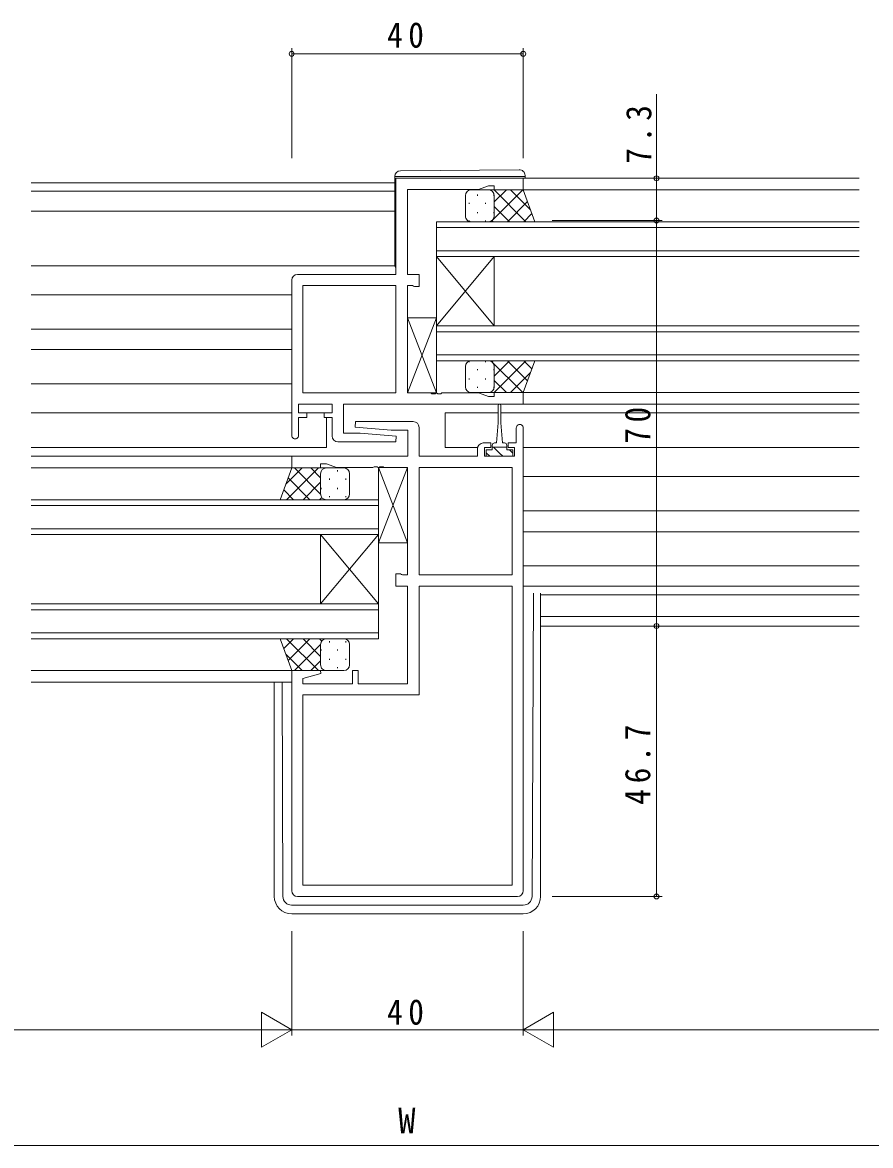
# Model space of a CAD drawing. Units: millimetres, scale not verified. Extents: x -594 to 539, y -420 to 386.
# Drawn here: x -0.6 to 145.9, y -256.6 to -62.7 of the extents above; entities that cross this region are included whole.
import ezdxf
from ezdxf.enums import TextEntityAlignment as Align

# ---------------------------------------------------------------- set-up
doc = ezdxf.new("R2010")
doc.units = ezdxf.units.MM
doc.header["$LTSCALE"] = 2
for name, color, linetype, lineweight in [('0-3_YKK_11', 7, 'Continuous', 9), ('0-4_YKK_12', 2, 'Continuous', 9), ('0-5_YKK_13', 4, 'Continuous', 9), ('0-7_YKK_D', 6, 'Continuous', 9)]:
    doc.layers.add(name, color=color, linetype=linetype, lineweight=lineweight)
doc.styles.add('ＭＳ ゴシック', font='')
doc.styles.get('ＭＳ ゴシック').set_extended_font_data('MS Gothic')

msp = doc.modelspace()

# ---------------------------------------------------------------- linework, layer by layer
at = {"layer": '0-3_YKK_11'}
for p, q in [((63.914, -89.639), (85.914, -89.639)), ((63.914, -106.239), (63.914, -89.639)), ((79.914, -90.939), (78.183, -91.569)), ((80.914, -90.939), (79.914, -90.939)), ((80.914, -91.639), (80.914, -90.939)), ((85.914, -89.639), (85.914, -91.639)), ((65.914, -91.569), (65.914, -106.239)), ((78.183, -91.569), (65.914, -91.569)), ((85.914, -91.639), (80.914, -91.639)), ((46.914, -106.239), (63.914, -106.239)), ((65.914, -106.239), (67.914, -106.239)), ((67.914, -106.239), (67.914, -108.339)), ((45.914, -134.039), (45.914, -107.239)), ((47.844, -108.169), (63.914, -108.169)), ((47.844, -126.709), (47.844, -108.169)), ((63.914, -108.169), (63.914, -126.709)), ((63.914, -108.169), (63.914, -126.709)), ((65.914, -108.169), (65.914, -126.709)), ((66.787, -108.169), (65.914, -108.169)), ((66.951, -108.254), (66.787, -108.169)), ((67.114, -108.339), (66.951, -108.254)), ((67.914, -108.339), (67.114, -108.339)), ((63.914, -126.709), (47.844, -126.709)), ((65.914, -126.709), (69.956, -126.709)), ((69.956, -126.709), (70.139, -126.829)), ((70.139, -126.829), (70.689, -126.829)), ((70.689, -126.829), (70.872, -126.709)), ((70.872, -126.709), (70.956, -126.709)), ((70.956, -126.709), (71.139, -126.829)), ((71.139, -126.829), (71.689, -126.829)), ((71.689, -126.829), (71.872, -126.709)), ((71.872, -126.709), (78.183, -126.709)), ((78.183, -126.709), (79.914, -127.339)), ((79.914, -127.339), (80.914, -127.339)), ((80.914, -126.639), (85.914, -126.639)), ((80.914, -127.339), (80.914, -126.639)), ((85.914, -126.639), (85.914, -128.639)), ((47.114, -128.639), (47.114, -130.139)), ((52.914, -128.639), (47.114, -128.639)), ((52.914, -130.139), (52.914, -128.639)), ((54.844, -128.639), (54.844, -133.639)), ((85.914, -128.639), (54.844, -128.639)), ((47.114, -130.139), (48.514, -130.139)), ((47.114, -130.939), (47.114, -134.039)), ((48.514, -130.939), (47.114, -130.939)), ((48.514, -130.139), (48.514, -130.939)), ((51.514, -130.139), (52.914, -130.139)), ((51.514, -130.939), (51.514, -130.139)), ((52.914, -130.939), (51.514, -130.939)), ((52.914, -134.139), (52.914, -130.939)), ((56.894, -132.596), (56.936, -131.639)), ((56.936, -131.639), (66.914, -131.639)), ((54.844, -133.639), (57.721, -133.639)), ((63.107, -133.139), (56.894, -132.596)), ((57.721, -133.639), (63.934, -134.183)), ((65.984, -133.139), (63.107, -133.139)), ((65.984, -137.639), (65.984, -133.139)), ((67.914, -132.639), (67.914, -137.639)), ((84.714, -135.339), (84.714, -132.739)), ((85.914, -132.739), (85.914, -212.639)), ((63.892, -135.139), (53.914, -135.139)), ((63.934, -134.183), (63.892, -135.139)), ((79.014, -135.339), (80.314, -135.339)), ((80.314, -135.339), (80.314, -136.139)), ((83.314, -135.339), (84.714, -135.339)), ((83.314, -136.139), (83.314, -135.339)), ((45.914, -137.639), (65.984, -137.639)), ((45.914, -139.639), (45.914, -137.639)), ((67.914, -137.639), (78.014, -137.639)), ((78.014, -137.639), (78.014, -136.339)), ((79.214, -136.139), (79.214, -137.639)), ((80.314, -136.139), (79.214, -136.139)), ((79.214, -137.639), (84.414, -137.639)), ((84.414, -136.139), (83.314, -136.139)), ((84.414, -137.639), (84.414, -136.139)), ((50.914, -138.939), (50.914, -139.639)), ((51.914, -138.939), (50.914, -138.939)), ((53.645, -139.569), (51.914, -138.939)), ((59.956, -139.569), (53.645, -139.569)), ((60.139, -139.449), (59.956, -139.569)), ((60.689, -139.449), (60.139, -139.449)), ((60.872, -139.569), (60.689, -139.449)), ((60.956, -139.569), (60.872, -139.569)), ((61.139, -139.449), (60.956, -139.569)), ((61.689, -139.449), (61.139, -139.449)), ((61.872, -139.569), (61.689, -139.449)), ((65.914, -139.569), (61.872, -139.569)), ((65.914, -158.109), (65.914, -139.569)), ((67.914, -139.569), (83.984, -139.569)), ((67.914, -158.109), (67.914, -139.569)), ((83.984, -139.569), (83.984, -158.109)), ((83.984, -139.569), (83.984, -158.109)), ((50.914, -139.639), (45.914, -139.639)), ((63.914, -157.939), (64.714, -157.939)), ((63.914, -160.039), (63.914, -157.939)), ((64.714, -157.939), (64.878, -158.024)), ((64.878, -158.024), (65.041, -158.109)), ((65.041, -158.109), (65.914, -158.109)), ((83.984, -158.109), (67.914, -158.109)), ((65.914, -160.039), (63.914, -160.039)), ((65.914, -176.909), (65.914, -160.039)), ((67.914, -160.039), (83.984, -160.039)), ((67.914, -178.839), (67.914, -160.039)), ((83.984, -160.039), (83.984, -211.709)), ((83.984, -160.039), (83.984, -211.709)), ((45.914, -174.639), (50.875, -174.639)), ((45.914, -212.639), (45.914, -174.639)), ((50.943, -175.162), (47.844, -175.992)), ((47.844, -175.992), (47.844, -176.909)), ((50.875, -174.639), (50.943, -175.162)), ((56.414, -174.639), (57.414, -174.639)), ((56.414, -176.909), (56.414, -174.639)), ((57.414, -174.639), (57.414, -176.909)), ((47.844, -176.909), (56.414, -176.909)), ((57.414, -176.909), (65.914, -176.909)), ((47.844, -178.839), (67.914, -178.839)), ((47.844, -211.709), (47.844, -178.839)), ((83.984, -211.709), (47.844, -211.709)), ((84.914, -213.639), (46.914, -213.639))]:
    msp.add_line(p, q, dxfattribs=at)
for centre, radius, start, end in [((46.914, -107.239), 1, 90, 179.99998), ((66.914, -132.639), 1, 0, 89.99998), ((85.314, -132.739), 0.6, 359.99998, 180), ((46.514, -134.039), 0.6, 179.99998, 0), ((53.914, -134.139), 1, 180, 269.99998), ((79.014, -136.339), 1, 90, 179.99998), ((46.914, -212.639), 1, 180, 269.99998), ((84.914, -212.639), 1, 270, 359.99998)]:
    msp.add_arc(centre, radius, start, end, dxfattribs=at)
at = {"layer": '0-4_YKK_12'}
for p, q in [((63.714, -90.439), (0.914, -90.439)), ((85.614, -89.639), (143.914, -89.639)), ((63.714, -91.839), (0.914, -91.839)), ((85.414, -91.639), (143.914, -91.639)), ((63.714, -95.339), (0.914, -95.339)), ((70.914, -97.139), (143.914, -97.139)), ((70.914, -97.139), (70.914, -103.139)), ((70.914, -98.139), (143.914, -98.139)), ((70.914, -102.139), (143.914, -102.139)), ((70.914, -103.139), (143.914, -103.139)), ((70.914, -115.139), (80.914, -103.139)), ((70.914, -103.139), (80.914, -115.139)), ((70.914, -103.139), (70.914, -115.139)), ((80.914, -103.139), (80.914, -115.139)), ((63.714, -104.739), (0.914, -104.739)), ((45.914, -109.739), (0.914, -109.739)), ((45.914, -115.693), (0.914, -115.693)), ((70.914, -115.139), (143.914, -115.139)), ((70.914, -115.139), (70.914, -121.139)), ((70.914, -116.139), (143.914, -116.139)), ((45.914, -119.186), (0.914, -119.186)), ((70.914, -120.139), (143.914, -120.139)), ((70.914, -121.139), (143.914, -121.139)), ((45.914, -125.139), (0.914, -125.139)), ((85.416, -126.639), (143.914, -126.639)), ((85.414, -128.639), (143.914, -128.639)), ((45.914, -130.139), (0.914, -130.139)), ((47.414, -130.139), (51.814, -130.139)), ((51.914, -130.939), (51.914, -136.139)), ((72.414, -130.139), (81.564, -130.139)), ((72.414, -130.139), (72.414, -136.139)), ((82.064, -130.139), (143.914, -130.139)), ((51.914, -136.139), (0.914, -136.139)), ((46.214, -137.639), (0.914, -137.639)), ((72.414, -136.139), (78.034, -136.139)), ((85.914, -136.139), (143.914, -136.139)), ((46.414, -139.639), (0.914, -139.639)), ((85.914, -141.139), (143.914, -141.139)), ((60.914, -145.139), (0.914, -145.139)), ((60.914, -151.139), (60.914, -145.139)), ((60.914, -146.139), (0.914, -146.139)), ((85.914, -147.026), (143.914, -147.026)), ((60.914, -150.139), (0.914, -150.139)), ((60.914, -151.139), (0.914, -151.139)), ((60.914, -163.139), (50.914, -151.139)), ((60.914, -151.139), (50.914, -163.139)), ((50.914, -151.139), (50.914, -163.139)), ((60.914, -151.139), (60.914, -163.139)), ((85.914, -150.652), (143.914, -150.652)), ((85.914, -156.539), (143.914, -156.539)), ((88.914, -161.539), (143.914, -161.539)), ((60.914, -163.139), (0.914, -163.139)), ((60.914, -164.139), (0.914, -164.139)), ((60.914, -169.139), (60.914, -163.139)), ((88.914, -165.309), (143.914, -165.309)), ((60.914, -168.139), (0.914, -168.139)), ((88.914, -166.939), (143.914, -166.939)), ((60.914, -169.139), (0.914, -169.139)), ((46.414, -174.639), (0.914, -174.639)), ((45.914, -176.639), (0.914, -176.639))]:
    msp.add_line(p, q, dxfattribs=at)
at = {"layer": '0-5_YKK_13'}
for p, q in [((85.205, -88.152), (64.705, -88.331)), ((63.714, -89.331), (63.714, -89.339)), ((63.714, -89.339), (63.714, -89.639)), ((63.714, -89.339), (64.21, -89.339)), ((63.714, -104.639), (63.714, -89.639)), ((86.214, -89.639), (86.214, -89.339)), ((75.914, -96.139), (75.914, -92.639)), ((76.914, -91.639), (79.914, -91.639)), ((77.994, -92.459), (77.994, -92.659)), ((85.914, -91.639), (79.914, -91.639)), ((80.149, -91.667), (80.177, -91.639)), ((80.334, -97.139), (85.834, -91.639)), ((80.824, -92.459), (80.824, -92.659)), ((80.882, -91.639), (86.382, -97.139)), ((80.914, -93.731), (83.006, -91.639)), ((80.914, -92.639), (80.914, -96.139)), ((80.914, -92.639), (80.914, -96.139)), ((83.711, -91.639), (87.173, -95.102)), ((87.914, -97.139), (85.914, -91.639)), ((76.579, -93.874), (76.579, -94.074)), ((79.409, -93.874), (79.409, -94.074)), ((80.914, -94.499), (83.554, -97.139)), ((83.163, -97.139), (86.647, -93.655)), ((76.579, -96.904), (76.579, -97.081)), ((77.994, -95.489), (77.994, -95.689)), ((79.409, -96.904), (79.409, -97.104)), ((80.521, -96.934), (80.725, -97.139)), ((80.824, -95.489), (80.824, -95.689)), ((85.991, -97.139), (87.401, -95.729)), ((79.914, -97.139), (76.914, -97.139)), ((79.914, -97.139), (87.914, -97.139)), ((65.914, -113.709), (70.914, -113.709)), ((65.914, -126.709), (65.914, -113.709)), ((70.914, -113.709), (65.914, -126.709)), ((70.914, -126.709), (65.914, -113.709)), ((70.914, -113.709), (70.914, -126.709)), ((75.914, -122.139), (75.914, -125.639)), ((76.579, -121.374), (76.579, -121.197)), ((79.914, -121.139), (76.914, -121.139)), ((79.409, -121.374), (79.409, -121.174)), ((79.914, -121.139), (87.914, -121.139)), ((80.334, -121.139), (85.834, -126.639)), ((80.521, -121.344), (80.725, -121.139)), ((80.882, -126.639), (86.382, -121.139)), ((80.914, -123.779), (83.554, -121.139)), ((80.914, -125.639), (80.914, -122.139)), ((80.914, -125.639), (80.914, -122.139)), ((83.163, -121.139), (86.647, -124.624)), ((87.914, -121.139), (85.914, -126.639)), ((85.991, -121.139), (87.401, -122.549)), ((77.994, -122.789), (77.994, -122.589)), ((80.824, -122.789), (80.824, -122.589)), ((83.711, -126.639), (87.173, -123.177)), ((76.579, -124.404), (76.579, -124.204)), ((77.994, -125.819), (77.994, -125.619)), ((79.409, -124.404), (79.409, -124.204)), ((80.824, -125.819), (80.824, -125.619)), ((80.914, -124.547), (83.006, -126.639)), ((70.914, -126.709), (65.914, -126.709)), ((76.914, -126.639), (79.914, -126.639)), ((85.914, -126.639), (79.914, -126.639)), ((80.149, -126.611), (80.177, -126.639)), ((81.564, -131.839), (81.564, -128.889)), ((82.064, -128.889), (82.064, -131.839)), ((81.564, -131.839), (81.314, -135.339)), ((82.064, -131.839), (82.314, -135.339)), ((81.314, -135.339), (80.964, -135.339)), ((82.664, -135.339), (82.314, -135.339)), ((79.514, -136.539), (80.564, -136.539)), ((79.514, -137.639), (79.514, -136.539)), ((80.137, -137.639), (79.514, -137.016)), ((84.114, -137.639), (79.514, -137.639)), ((80.564, -135.739), (80.564, -136.539)), ((80.564, -136.039), (83.064, -136.039)), ((81.814, -137.071), (80.782, -136.039)), ((82.382, -137.639), (81.814, -137.071)), ((83.064, -136.076), (83.027, -136.039)), ((83.064, -136.539), (83.064, -135.739)), ((83.064, -136.539), (84.114, -136.539)), ((84.114, -137.126), (83.527, -136.539)), ((84.114, -136.539), (84.114, -137.639)), ((60.914, -139.569), (65.914, -139.569)), ((60.914, -152.569), (60.914, -139.569)), ((65.914, -139.569), (60.914, -152.569)), ((65.914, -152.569), (60.914, -139.569)), ((65.914, -139.569), (65.914, -152.569)), ((43.914, -145.139), (45.914, -139.639)), ((47.717, -139.639), (44.884, -142.473)), ((50.546, -139.639), (45.046, -145.139)), ((49.066, -145.139), (45.288, -141.361)), ((45.914, -139.639), (51.914, -139.639)), ((50.914, -144.16), (46.394, -139.639)), ((50.914, -141.331), (49.222, -139.639)), ((50.914, -140.639), (50.914, -144.139)), ((50.914, -140.639), (50.914, -144.139)), ((51.004, -140.225), (51.004, -140.259)), ((54.914, -139.639), (51.914, -139.639)), ((52.419, -141.474), (52.419, -141.674)), ((53.834, -140.059), (53.834, -140.259)), ((55.249, -141.474), (55.249, -141.674)), ((55.914, -144.139), (55.914, -140.639)), ((46.237, -145.139), (44.534, -143.436)), ((50.914, -142.099), (47.874, -145.139)), ((51.004, -143.089), (51.004, -143.289)), ((53.834, -143.089), (53.834, -143.289)), ((51.914, -145.139), (43.914, -145.139)), ((51.109, -144.733), (50.703, -145.139)), ((51.894, -145.139), (51.894, -145.139)), ((51.914, -145.139), (54.914, -145.139)), ((52.419, -144.504), (52.419, -144.704)), ((55.249, -144.504), (55.249, -144.704)), ((65.914, -152.569), (60.914, -152.569)), ((85.914, -160.039), (143.914, -160.039)), ((85.914, -160.039), (86.214, -160.039)), ((87.425, -213.649), (87.689, -161.288)), ((88.914, -161.245), (88.914, -213.637)), ((43.914, -169.139), (45.914, -174.639)), ((51.914, -169.139), (43.914, -169.139)), ((46.237, -169.139), (44.534, -170.843)), ((50.546, -174.639), (45.046, -169.139)), ((49.066, -169.139), (45.288, -172.917)), ((50.914, -170.119), (46.394, -174.639)), ((50.914, -172.179), (47.874, -169.139)), ((51.109, -169.546), (50.703, -169.139)), ((50.914, -173.639), (50.914, -170.139)), ((50.914, -173.639), (50.914, -170.139)), ((51.894, -169.139), (51.894, -169.139)), ((51.914, -169.139), (54.914, -169.139)), ((52.419, -169.774), (52.419, -169.574)), ((55.249, -169.774), (55.249, -169.574)), ((55.914, -170.139), (55.914, -173.639)), ((47.717, -174.639), (44.884, -171.805)), ((51.004, -171.189), (51.004, -170.989)), ((53.834, -171.189), (53.834, -170.989)), ((50.914, -172.947), (49.222, -174.639)), ((51.004, -174.054), (51.004, -174.019)), ((52.419, -172.804), (52.419, -172.604)), ((53.834, -174.219), (53.834, -174.019)), ((55.249, -172.804), (55.249, -172.604)), ((45.914, -174.639), (51.914, -174.639)), ((54.914, -174.639), (51.914, -174.639)), ((42.914, -176.639), (42.914, -213.637)), ((44.402, -213.649), (44.26, -176.639)), ((85.925, -215.137), (45.902, -215.137)), ((85.914, -216.637), (45.914, -216.637))]:
    msp.add_line(p, q, dxfattribs=at)
msp.add_lwpolyline([(64.21, -89.339), (85.71, -89.339), (86.214, -89.339), (86.214, -89.152)], dxfattribs=at)
for centre, radius, start, end in [((64.714, -89.331), 1, 90.5, 180), ((85.214, -89.152), 1, 0, 90.5), ((76.914, -92.639), 1, 89.99989, 179.99989), ((79.914, -92.639), 1, 359.99989, 89.99989), ((79.914, -92.639), 1, 359.99989, 89.99989), ((76.914, -96.139), 1, 179.99989, 269.99989), ((79.914, -96.139), 1, 269.99989, 359.99989), ((79.914, -96.139), 1, 269.99989, 359.99989), ((64.214, -104.639), 0.5, 180, 233.13016), ((76.914, -122.139), 1, 90.00009, 180.00009), ((79.914, -122.139), 1, 0.00009, 90.00009), ((79.914, -122.139), 1, 0.00009, 90.00009), ((76.914, -125.639), 1, 180.00009, 270.00009), ((79.914, -125.639), 1, 270.00009, 0.00009), ((79.914, -125.639), 1, 270.00009, 0.00009), ((81.814, -128.889), 0.25, 0, 180), ((80.964, -135.739), 0.4, 90, 180), ((82.664, -135.739), 0.4, 0, 90), ((51.914, -140.639), 1, 90.00009, 180.00009), ((51.914, -140.639), 1, 90.00009, 180.00009), ((54.914, -140.639), 1, 0.00009, 90.00009), ((51.914, -144.139), 1, 180.00009, 270.00009), ((51.914, -144.139), 1, 180.00009, 270.00009), ((54.914, -144.139), 1, 270.00009, 0.00009), ((51.914, -170.139), 1, 89.99989, 179.99989), ((51.914, -170.139), 1, 89.99989, 179.99989), ((54.914, -170.139), 1, 359.99989, 89.99989), ((51.914, -173.639), 1, 179.99989, 269.99989), ((51.914, -173.639), 1, 179.99989, 269.99989), ((54.914, -173.639), 1, 269.99989, 359.99989), ((45.914, -213.637), 3, 180, 270), ((45.902, -213.637), 1.5, 180.45232, 270), ((85.914, -213.637), 3, 270, 0), ((85.925, -213.637), 1.5, 270, 359.54767)]:
    msp.add_arc(centre, radius, start, end, dxfattribs=at)
at = {"layer": '0-7_YKK_D'}
for p, q in [((45.914, -86.152), (45.914, -67.152)), ((85.914, -86.152), (85.914, -67.152)), ((85.914, -68.152), (45.914, -68.152)), ((108.914, -89.639), (108.914, -75.139)), ((90.914, -89.639), (109.914, -89.639)), ((108.914, -96.939), (108.914, -89.639)), ((90.914, -96.939), (109.914, -96.939)), ((90.914, -96.939), (109.914, -96.939)), ((108.914, -96.939), (108.914, -166.939)), ((90.914, -166.939), (109.914, -166.939)), ((108.914, -166.939), (108.914, -213.639)), ((90.914, -213.639), (109.914, -213.639)), ((45.914, -219.637), (45.914, -237.637)), ((45.914, -219.637), (45.914, -237.637)), ((85.914, -219.637), (85.914, -237.637)), ((85.914, -219.637), (85.914, -237.637)), ((40.718, -233.637), (40.718, -239.637)), ((45.914, -236.637), (40.718, -233.637)), ((85.914, -236.637), (91.11, -233.637)), ((91.11, -239.637), (91.11, -233.637)), ((-98.086, -236.637), (39.914, -236.637)), ((45.914, -236.637), (35.522, -236.637)), ((45.914, -236.637), (40.718, -239.637)), ((45.914, -236.637), (85.914, -236.637)), ((85.914, -236.637), (96.306, -236.637)), ((85.914, -236.637), (91.11, -239.637)), ((91.914, -236.637), (229.914, -236.637)), ((228.914, -256.637), (-97.086, -256.637))]:
    msp.add_line(p, q, dxfattribs=at)
for centre in [(45.914, -68.152), (85.914, -68.152), (108.914, -89.639), (108.914, -96.939), (108.914, -96.939), (108.914, -166.939), (108.914, -166.939), (108.914, -213.639)]:
    msp.add_circle(centre, 0.425, dxfattribs=at)

# ---------------------------------------------------------------- texts
at = {"layer": '0-7_YKK_D', "color": 7, "style": 'ＭＳ ゴシック'}
msp.add_text('W', height=4.399, dxfattribs=at).set_placement((64.314, -255.837), align=Align.BOTTOM_LEFT)
at = {"layer": '0-7_YKK_D', "color": 7, "char_height": 4.399, "attachment_point": 7, "style": 'ＭＳ ゴシック'}
for insert in [(62.394, -67.152), (62.394, -235.837)]:
    msp.add_mtext('\\T1.36;\\W0.9;40', dxfattribs=dict(at, insert=insert))
at = {"layer": '0-7_YKK_D', "color": 7, "char_height": 4.399, "attachment_point": 7, "rotation": 90, "style": 'ＭＳ ゴシック'}
for s, insert in [('\\T1.38;\\W0.9;7.3', (108.114, -87.139)), ('\\T1.36;\\W0.9;70', (107.914, -135.459)), ('\\T1.38;\\W0.9;46.7', (107.914, -197.809))]:
    msp.add_mtext(s, dxfattribs=dict(at, insert=insert))

doc.saveas('drawing.dxf')
